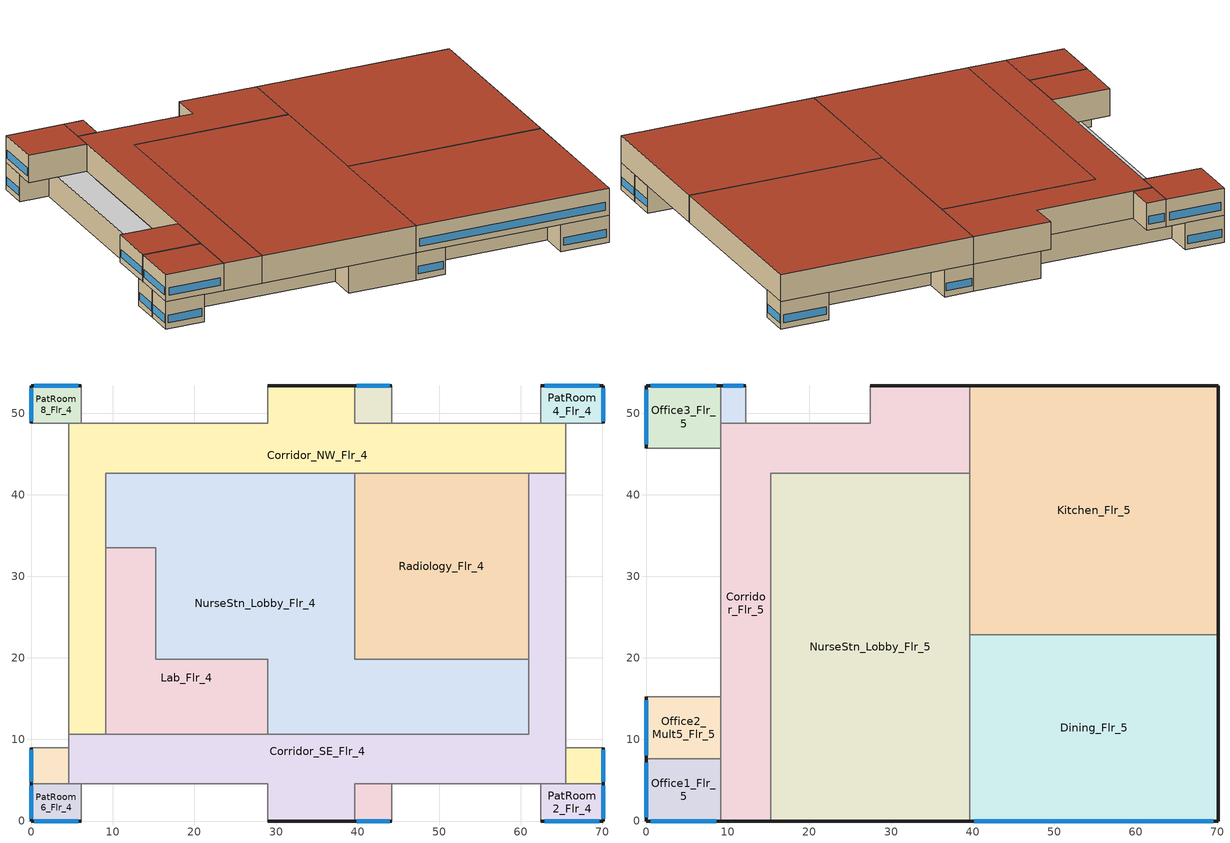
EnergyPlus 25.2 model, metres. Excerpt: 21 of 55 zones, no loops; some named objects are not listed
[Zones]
PatRoom1_Mult10_Flr_4
 floor adiabatic (int_slab_floor): 44.2,4.57 44.2,0 39.62,0 39.62,4.57 z12.8
 wall outside (res_ext_wall_mid): 39.62,0 44.2,0 z12.8:17.07
 wall adiabatic (int_wall): 44.2,0 44.2,4.57 39.62,4.57 39.62,0 z12.8:17.07
 window (ResWindow_U_0.364_SHGC_East_0.359): 39.9,0 43.92,0 z13.72:14.94
 ceiling adiabatic (int_slab_ceiling): 39.62,4.57 39.62,0 44.2,0 44.2,4.57 z17.07
PatRoom2_Flr_4
 floor adiabatic (int_slab_floor): 70.1,4.57 70.1,0 62.48,0 62.48,4.57 z12.8
 wall outside (res_ext_wall_mid): 62.48,0 70.1,0 70.1,4.57 z12.8:17.07
 wall adiabatic (int_wall): 70.1,4.57 62.48,4.57 62.48,0 z12.8:17.07
 window (ResWindow_U_0.248_SHGC_North_0.21): 70.1,0.27 70.1,4.3 z13.72:14.94
 window (ResWindow_U_0.364_SHGC_East_0.359): 62.94,0 69.65,0 z13.72:14.94
 ceiling adiabatic (int_slab_ceiling): 62.48,4.57 62.48,0 70.1,0 70.1,4.57 z17.07
PatRoom3_Mult10_Flr_4
 floor adiabatic (int_slab_floor): 70.1,8.99 70.1,4.57 65.53,4.57 65.53,8.99 z12.8
 wall outside (res_ext_wall_mid): 70.1,4.57 70.1,8.99 z12.8:17.07
 wall adiabatic (int_wall): 70.1,8.99 65.53,8.99 65.53,4.57 70.1,4.57 z12.8:17.07
 window (ResWindow_U_0.248_SHGC_North_0.21): 70.1,4.84 70.1,8.73 z13.72:14.94
 ceiling adiabatic (int_slab_ceiling): 65.53,8.99 65.53,4.57 70.1,4.57 70.1,8.99 z17.07
PatRoom4_Flr_4
 floor adiabatic (int_slab_floor): 70.1,53.34 70.1,48.77 62.48,48.77 62.48,53.34 z12.8
 wall outside (res_ext_wall_mid): 70.1,48.77 70.1,53.34 62.48,53.34 z12.8:17.07
 wall adiabatic (int_wall): 62.48,53.34 62.48,48.77 70.1,48.77 z12.8:17.07
 window (ResWindow_U_0.248_SHGC_West_0.21): 69.65,53.34 62.94,53.34 z13.72:14.94
 window (ResWindow_U_0.248_SHGC_North_0.21): 70.1,49.04 70.1,53.07 z13.72:14.94
 ceiling adiabatic (int_slab_ceiling): 62.48,53.34 62.48,48.77 70.1,48.77 70.1,53.34 z17.07
PatRoom5_Mult10_Flr_4
 floor adiabatic (int_slab_floor): 44.2,53.34 44.2,48.77 39.62,48.77 39.62,53.34 z12.8
 wall outside (res_ext_wall_mid): 44.2,53.34 39.62,53.34 z12.8:17.07
 wall adiabatic (int_wall): 39.62,53.34 39.62,48.77 44.2,48.77 44.2,53.34 z12.8:17.07
 window (ResWindow_U_0.248_SHGC_West_0.21): 43.92,53.34 39.9,53.34 z13.72:14.94
 ceiling adiabatic (int_slab_ceiling): 39.62,53.34 39.62,48.77 44.2,48.77 44.2,53.34 z17.07
Radiology_Flr_4
 floor adiabatic (int_slab_floor): 60.96,42.67 60.96,19.81 39.62,19.81 39.62,42.67 z12.8
 wall to Corridor_NW_Flr_4 (int_wall): 60.96,42.67 39.62,42.67 z12.8:17.07
 wall to Corridor_SE_Flr_4 (int_wall): 60.96,19.81 60.96,42.67 z12.8:17.07
 wall to NurseStn_Lobby_Flr_4 (int_wall): 39.62,42.67 39.62,19.81 60.96,19.81 z12.8:17.07
 ceiling adiabatic (int_slab_ceiling): 39.62,42.67 39.62,19.81 60.96,19.81 60.96,42.67 z17.07
PatRoom6_Flr_4
 floor adiabatic (int_slab_floor): 6.1,4.57 6.1,0 0,0 0,4.57 z12.8
 wall outside (res_ext_wall_mid): 0,4.57 0,0 6.1,0 z12.8:17.07
 wall adiabatic (int_wall): 6.1,0 6.1,4.57 0,4.57 z12.8:17.07
 window (ResWindow_U_0.364_SHGC_East_0.359): 0.37,0 5.73,0 z13.72:14.94
 window (ResWindow_U_0.248_SHGC_South_0.21): 0,4.3 0,0.27 z13.72:14.94
 ceiling adiabatic (int_slab_ceiling): 0,4.57 0,0 6.1,0 6.1,4.57 z17.07
PatRoom7_Mult10_Flr_4
 floor adiabatic (int_slab_floor): 4.57,8.99 4.57,4.57 0,4.57 0,8.99 z12.8
 wall outside (res_ext_wall_mid): 0,8.99 0,4.57 z12.8:17.07
 wall adiabatic (int_wall): 0,4.57 4.57,4.57 4.57,8.99 0,8.99 z12.8:17.07
 window (ResWindow_U_0.248_SHGC_South_0.21): 0,8.73 0,4.84 z13.72:14.94
 ceiling adiabatic (int_slab_ceiling): 0,8.99 0,4.57 4.57,4.57 4.57,8.99 z17.07
PatRoom8_Flr_4
 floor adiabatic (int_slab_floor): 6.1,53.34 6.1,48.77 0,48.77 0,53.34 z12.8
 wall outside (res_ext_wall_mid): 6.1,53.34 0,53.34 0,48.77 z12.8:17.07
 wall adiabatic (int_wall): 0,48.77 6.1,48.77 6.1,53.34 z12.8:17.07
 window (ResWindow_U_0.248_SHGC_West_0.21): 5.73,53.34 0.37,53.34 z13.72:14.94
 window (ResWindow_U_0.248_SHGC_South_0.21): 0,53.07 0,49.04 z13.72:14.94
 ceiling adiabatic (int_slab_ceiling): 0,53.34 0,48.77 6.1,48.77 6.1,53.34 z17.07
NurseStn_Lobby_Flr_4
 floor adiabatic (int_slab_floor): 9.14,42.67 39.62,42.67 39.62,19.81 60.96,19.81 60.96,10.67 28.96,10.67 28.96,19.81 15.24,19.81 15.24,33.53 9.14,33.53 z12.8
 wall to Corridor_NW_Flr_4 (Air_Wall): 39.62,42.67 9.14,42.67 9.14,33.53 z12.8:17.07
 wall to Corridor_SE_Flr_4 (Air_Wall): 28.96,10.67 60.96,10.67 60.96,19.81 z12.8:17.07
 wall to Lab_Flr_4 (int_wall): 9.14,33.53 15.24,33.53 15.24,19.81 28.96,19.81 28.96,10.67 z12.8:17.07
 ceiling adiabatic (int_slab_ceiling): 9.14,42.67 9.14,33.53 15.24,33.53 15.24,19.81 28.96,19.81 28.96,10.67 60.96,10.67 60.96,19.81 39.62,19.81 39.62,42.67 z17.07
Lab_Flr_4
 floor adiabatic (int_slab_floor): 9.14,33.53 15.24,33.53 15.24,19.81 28.96,19.81 28.96,10.67 9.14,10.67 z12.8
 wall to Corridor_SE_Flr_4 (int_wall): 9.14,10.67 28.96,10.67 z12.8:17.07
 wall to Corridor_NW_Flr_4 (int_wall): 9.14,33.58 9.14,10.67 z12.8:17.07
 ceiling adiabatic (int_slab_ceiling): 9.14,33.53 9.14,10.67 28.96,10.67 28.96,19.81 15.24,19.81 15.24,33.53 z17.07
Corridor_SE_Flr_4
 floor adiabatic (int_slab_floor): 4.57,4.57 4.57,10.67 60.96,10.67 60.96,42.67 65.53,42.67 65.53,4.57 39.62,4.57 39.62,0 28.96,0 28.96,4.57 z12.8
 wall outside (nonres_ext_wall_mid): 28.96,0 39.62,0 z12.8:17.07
 wall adiabatic (int_wall): 39.62,0 39.62,4.57 65.53,4.57 65.53,42.67 / 4.57,10.67 4.57,4.57 28.96,4.57 28.96,0 z12.8:17.07
 wall to Corridor_NW_Flr_4 (Air_Wall): 65.53,42.67 60.96,42.67 / 9.14,10.67 4.57,10.67 z12.8:17.07
 ceiling adiabatic (int_slab_ceiling): 4.57,4.57 28.96,4.57 28.96,0 39.62,0 39.62,4.57 65.53,4.57 65.53,42.67 60.96,42.67 60.96,10.67 4.57,10.67 z17.07
Corridor_NW_Flr_4
 floor adiabatic (int_slab_floor): 4.57,10.67 4.57,48.77 28.96,48.77 28.96,53.34 39.62,53.34 39.62,48.77 65.53,48.77 65.53,42.67 9.14,42.67 9.14,10.67 z12.8
 wall outside (nonres_ext_wall_mid): 39.62,53.34 28.96,53.34 z12.8:17.07
 wall adiabatic (int_wall): 65.53,42.67 65.53,48.77 39.62,48.77 39.62,53.34 / 28.96,53.34 28.96,48.77 4.57,48.77 4.57,10.67 z12.8:17.07
 ceiling adiabatic (int_slab_ceiling): 4.57,10.67 9.14,10.67 9.14,42.67 65.53,42.67 65.53,48.77 39.62,48.77 39.62,53.34 28.96,53.34 28.96,48.77 4.57,48.77 z17.07
Dining_Flr_5
 floor adiabatic (int_slab_floor): 39.62,0 39.62,22.86 70.1,22.86 70.1,0 z17.07
 wall outside (nonres_ext_wall_top): 39.62,0 70.1,0 70.1,22.86 z17.07:21.34
 wall to Kitchen_Flr_5 (int_wall): 70.1,22.86 39.62,22.86 z17.07:21.34
 wall to NurseStn_Lobby_Flr_5 (int_wall): 39.62,22.86 39.62,0 z17.07:21.34
 window (NonresWindow_U_0.364_SHGC_East_0.359): 40.2,0 69.53,0 z17.99:19.21
 roof outside (nonres_roof): 39.62,0 70.1,0 70.1,22.86 39.62,22.86 z21.34
NurseStn_Lobby_Flr_5
 floor adiabatic (int_slab_floor): 15.24,0 15.24,42.67 39.62,42.67 39.62,0 z17.07
 wall outside (nonres_ext_wall_top): 15.24,0 39.62,0 z17.07:21.34
 wall to Corridor_Flr_5 (Air_Wall): 39.62,42.67 15.24,42.67 z17.07:21.34
 wall to Kitchen_Flr_5 (int_wall): 39.62,22.86 39.62,42.67 z17.07:21.34
 wall to Corridor_Flr_5 (int_wall): 15.24,42.67 15.24,0 z17.07:21.34
 roof outside (nonres_roof): 15.24,0 39.62,0 39.62,42.67 15.24,42.67 z21.34
Kitchen_Flr_5
 floor adiabatic (int_slab_floor): 70.1,53.34 70.1,22.86 39.62,22.86 39.62,53.34 z17.07
 wall outside (nonres_ext_wall_top): 70.1,22.86 70.1,53.34 39.62,53.34 z17.07:21.34
 wall to Corridor_Flr_5 (int_wall): 39.62,53.34 39.62,42.67 z17.07:21.34
 roof outside (nonres_roof): 39.62,53.34 39.62,22.86 70.1,22.86 70.1,53.34 z21.34
Office1_Flr_5
 floor adiabatic (int_slab_floor): 9.14,7.62 9.14,0 0,0 0,7.62 z17.07
 wall outside (nonres_ext_wall_top): 0,7.62 0,0 9.14,0 z17.07:21.34
 wall adiabatic (int_wall): 9.14,0 9.14,7.62 0,7.62 z17.07:21.34
 window (NonresWindow_U_0.364_SHGC_East_0.359): 0.55,0 8.6,0 z17.99:19.21
 window (NonresWindow_U_0.248_SHGC_South_0.21): 0,7.16 0,0.46 z17.99:19.21
 roof outside (nonres_roof): 0,7.62 0,0 9.14,0 9.14,7.62 z21.34
Office2_Mult5_Flr_5
 floor adiabatic (int_slab_floor): 9.14,15.24 9.14,7.62 0,7.62 0,15.24 z17.07
 wall outside (nonres_ext_wall_top): 0,15.24 0,7.62 z17.07:21.34
 wall adiabatic (int_wall): 0,7.62 9.14,7.62 9.14,15.24 0,15.24 z17.07:21.34
 window (NonresWindow_U_0.248_SHGC_South_0.21): 0,14.78 0,8.08 z17.99:19.21
 roof outside (nonres_roof): 0,15.24 0,7.62 9.14,7.62 9.14,15.24 z21.34
Office3_Flr_5
 floor adiabatic (int_slab_floor): 9.14,53.34 9.14,45.72 0,45.72 0,53.34 z17.07
 wall outside (nonres_ext_wall_top): 9.14,53.34 0,53.34 0,45.72 z17.07:21.34
 wall adiabatic (int_wall): 0,45.72 9.14,45.72 9.14,53.34 z17.07:21.34
 window (NonresWindow_U_0.248_SHGC_West_0.21): 8.6,53.34 0.55,53.34 z17.99:19.21
 window (NonresWindow_U_0.248_SHGC_South_0.21): 0,52.88 0,46.18 z17.99:19.21
 roof outside (nonres_roof): 0,53.34 0,45.72 9.14,45.72 9.14,53.34 z21.34
Office4_Mult6_Flr_5
 floor adiabatic (int_slab_floor): 12.19,53.34 12.19,48.77 9.14,48.77 9.14,53.34 z17.07
 wall outside (nonres_ext_wall_top): 12.19,53.34 9.14,53.34 z17.07:21.34
 wall adiabatic (int_wall): 9.14,53.34 9.14,48.77 12.19,48.77 12.19,53.34 z17.07:21.34
 window (NonresWindow_U_0.248_SHGC_West_0.21): 11.88,53.34 9.45,53.34 z17.99:19.21
 roof outside (nonres_roof): 9.14,53.34 9.14,48.77 12.19,48.77 12.19,53.34 z21.34
Corridor_Flr_5
 floor adiabatic (int_slab_floor): 9.14,0 9.14,48.77 27.43,48.77 27.43,53.34 39.62,53.34 39.62,42.67 15.24,42.67 15.24,0 z17.07
 wall outside (nonres_ext_wall_top): 39.62,53.34 27.43,53.34 / 9.14,0 15.24,0 z17.07:21.34
 wall adiabatic (int_wall): 27.43,53.34 27.43,48.77 9.14,48.77 9.14,0 z17.07:21.34
 roof outside (nonres_roof): 9.14,0 15.24,0 15.24,42.67 39.62,42.67 39.62,53.34 27.43,53.34 27.43,48.77 9.14,48.77 z21.34
[Building]
Hospital: North Axis {deg}=-90; Terrain=City; Loads Convergence Tolerance Value {W}=0.04; Temperature Convergence Tolerance Value {deltaC}=0.2; Solar Distribution=FullInteriorAndExterior; Maximum Number of Warmup Days=50; Minimum Number of Warmup Days=6
[Site:Location]
Site:Location=Albuquerque.Intl.Sunport_NM_USA WMO=723650; Latitude {N+ S-}=35.04; Longitude {W- E+}=-106.62; Time Zone Relative to GMT {GMT+/-}=-7; Elevation {m}=1620
[SizingPeriod:DesignDay] Day of Month=21; Dry-Bulb Temperature Range Modifier Type=DefaultMultipliers; Humidity Condition Type=Wetbulb; Barometric Pressure {Pa}=83318; Rain {Yes/No}=No; Snow on ground {Yes/No}=No; Daylight Savings Time Indicator=No
Name | Month | Day Type | Maximum Dry-Bulb Temperature {C} | Daily Dry-Bulb Temperature Range {C} | Wetbulb at Maximum Dry-Bulb {C} | Wind Speed {m/s} design conditions vs. traditional 6.71 m/s (15 mph) | Wind Direction {Degrees; N=0, S=180} | Solar Model Indicator | Clearness {0.0 to 1.1} | Wind Speed {m/s} design conditions vs. traditional 3.35 m/s (7mph) | ASHRAE Clear Sky Optical Depth for Beam Irradiance (taub) | ASHRAE Clear Sky Optical Depth for Diffuse Irradiance (taud)
Albuquerque.Intl.Sunport_NM_USA Ann Htg 99.6% Condns DB | 12 | WinterDesignDay | -7.9 | 0 | -7.9 | 3.2 | 0 | ASHRAEClearSky | 0
Albuquerque.Intl.Sunport_NM_USA Ann Clg .4% Condns DB=>MWB | 7 | SummerDesignDay | 35.1 | 13.5 | 15.7 |  | 220 | ASHRAETau |  | 4.4 | 0.463 | 1.887
[Site:WaterMainsTemperature]
Calculation Method=Correlation; Annual average outdoor air temperature {C}=13.6333; Maximum difference in monthly average outdoor air temperatures {C}=23.5
[Site:GroundTemperature:FCfactorMethod]
January Ground Temperature {C}=13.7; February Ground Temperature {C}=7; March Ground Temperature {C}=2.1; April Ground Temperature {C}=2.6; May Ground Temperature {C}=4.3; June Ground Temperature {C}=8.8; July Ground Temperature {C}=13.9; August Ground Temperature {C}=17.8; September Ground Temperature {C}=23.2; October Ground Temperature {C}=25.6; November Ground Temperature {C}=24.1; December Ground Temperature {C}=20.5
[Material:NoMass]
CP02 CARPET PAD: VeryRough, 0.21648, 0.9, 0.7, 0.8
Air_Wall_Material: Rough, 0.207949, 0.9, 0.7
Nonres_Roof_Insulation: MediumSmooth, 5.30668, 0.9, 0.7, 0.7
Nonres_Exterior_Wall_Insulation_mid: MediumSmooth, 1.04708, 0.9, 0.7, 0.7
Nonres_Exterior_Wall_Insulation_top: MediumSmooth, 1.05108, 0.9, 0.7, 0.7
Res_Exterior_Wall_Insulation_mid: MediumSmooth, 1.213, 0.9, 0.7, 0.7
[Construction]
InteriorFurnishings: Std Wood 6inch
Air_Wall: Air_Wall_Material
int_wall: G01 13mm gypsum board, G01 13mm gypsum board
int_slab_floor: 100mm Normalweight concrete floor, CP02 CARPET PAD
int_slab_ceiling: CP02 CARPET PAD, 100mm Normalweight concrete floor
nonres_roof: F13 Built-up roofing, Nonres_Roof_Insulation, F08 Metal surface
nonres_ext_wall_mid: 200mm Normalweight concrete wall, Nonres_Exterior_Wall_Insulation_mid, G01 13mm gypsum board
nonres_ext_wall_top: 200mm Normalweight concrete wall, Nonres_Exterior_Wall_Insulation_top, G01 13mm gypsum board
res_ext_wall_mid: 200mm Normalweight concrete wall, Res_Exterior_Wall_Insulation_mid, G01 13mm gypsum board
NonresWindow_U_0.248_SHGC_South_0.21: Nonres Window Glazing Layer South
NonresWindow_U_0.364_SHGC_East_0.359: Nonres Window Glazing Layer East
NonresWindow_U_0.248_SHGC_West_0.21: Nonres Window Glazing Layer West
ResWindow_U_0.248_SHGC_South_0.21: Res Window Glazing Layer South
ResWindow_U_0.248_SHGC_North_0.21: Res Window Glazing Layer North
ResWindow_U_0.364_SHGC_East_0.359: Res Window Glazing Layer East
ResWindow_U_0.248_SHGC_West_0.21: Res Window Glazing Layer West
[Material]
Name | Roughness | Thickness {m} | Conductivity {W/m-K} | Density {kg/m3} | Specific Heat {J/kg-K} | Thermal Absorptance | Solar Absorptance | Visible Absorptance | Absorptance:Thermal | Absorptance:Solar | Absorptance:Visible
Std Wood 6inch | MediumSmooth | 0.15 | 0.12 | 540 | 1210 | 0.9 | 0.7 | 0.7
F08 Metal surface | Smooth | 0.0008 | 45.28 | 7824 | 500
F13 Built-up roofing | Rough | 0.0095 | 0.16 | 1120 | 1460 |  |  |  | 0.9 | 0.7
G01 13mm gypsum board | Smooth | 0.0127 | 0.16 | 800 | 1090 |  |  |  | 0.9 | 0.7 | 0.5
200mm Normalweight concrete wall | MediumRough | 0.2032 | 2.31 | 2322 | 832
100mm Normalweight concrete floor | MediumRough | 0.1016 | 2.31 | 2322 | 832
[WindowMaterial:SimpleGlazingSystem]
Name | U-Factor {W/m2-K} | Solar Heat Gain Coefficient | Visible Transmittance
Nonres Window Glazing Layer South; Nonres Window Glazing Layer West; Res Window Glazing Layer South; Res Window Glazing Layer North; Res Window Glazing Layer West | 1.40821 | 0.21 | 0.29
Nonres Window Glazing Layer East; Res Window Glazing Layer East | 2.06689 | 0.359 | 0.3949
[Generator:PVWatts]
PV_module: PVWatts Version=5; DC System Capacity {W}=84493.5; Module Type=Premium; Array Type=FixedOpenRack; System Losses=0.113; Array Geometry Type=TiltAzimuth; Tilt Angle {deg}=0; Azimuth Angle {deg}=180
[ElectricLoadCenter:Generators]
PV_Generator: Generator 1=PV_module; Generator 1 Rated Electric Power Output {W}=84493.5; Generator 1 Availability Schedule=PV_SCH
[ElectricLoadCenter:Inverter:PVWatts]
PV_Inverter: DC to AC Size Ratio=1.2; Inverter Efficiency=0.96
[ElectricLoadCenter:Distribution]
Generator: Generator List=PV_Generator; Generator Operation Scheme Type=Baseload; Electrical Buss Type=DirectCurrentWithInverter; Inverter=PV_Inverter
[Zone] Type=1; Ceiling Height {m}=4.2683; Floor Area {m2}=autocalculate; Part of Total Floor Area=YES
Name | Multiplier | Volume {m3}
PatRoom1_Mult10_Flr_4; PatRoom5_Mult10_Flr_4 | 10 | 89.21
PatRoom2_Flr_4; PatRoom4_Flr_4 | 1 | 148.71
PatRoom3_Mult10_Flr_4; PatRoom7_Mult10_Flr_4 | 10 | 86.26
Radiology_Flr_4 | 1 | 2081.82
PatRoom6_Flr_4; PatRoom8_Flr_4 | 1 | 118.96
NurseStn_Lobby_Flr_4 | 1 | 3866.22
Lab_Flr_4 | 1 | 1129.43
Corridor_SE_Flr_4; Corridor_NW_Flr_4 | 1 | 2418.88
Dining_Flr_5 | 1 | 2974.04
NurseStn_Lobby_Flr_5 | 1 | 4441.23
Kitchen_Flr_5 | 1 | 3965.37
Office1_Flr_5 | 1 | 297.5
Office2_Mult5_Flr_5 | 5 | 297.41
Office3_Flr_5 | 1 | 297.41
Office4_Mult6_Flr_5 | 6 | 59.5
Corridor_Flr_5 | 1 | 2141.32
[InternalMass] Construction=InteriorFurnishings
Name | Zone or ZoneList | Surface Area {m2}
PatRoom1_Mult10_Flr_4_InternalMass_1 | PatRoom1_Mult10_Flr_4 | 41.8064
PatRoom2_Flr_4_InternalMass_1 | PatRoom2_Flr_4 | 69.6773
PatRoom3_Mult10_Flr_4_InternalMass_1 | PatRoom3_Mult10_Flr_4 | 40.4165
PatRoom4_Flr_4_InternalMass_1 | PatRoom4_Flr_4 | 69.6773
PatRoom5_Mult10_Flr_4_InternalMass_1 | PatRoom5_Mult10_Flr_4 | 41.8064
Radiology_Flr_4_InternalMass_1 | Radiology_Flr_4 | 975.4819
PatRoom6_Flr_4_InternalMass_1 | PatRoom6_Flr_4 | 55.7418
PatRoom7_Mult10_Flr_4_InternalMass_1 | PatRoom7_Mult10_Flr_4 | 40.4165
PatRoom8_Flr_4_InternalMass_1 | PatRoom8_Flr_4 | 55.7418
NurseStn_Lobby_Flr_4_InternalMass_1 | NurseStn_Lobby_Flr_4 | 1811.61
Lab_Flr_4_InternalMass_1 | Lab_Flr_4 | 529.5473
Corridor_SE_Flr_4_InternalMass_1 | Corridor_SE_Flr_4 | 1133.42
Corridor_NW_Flr_4_InternalMass_1 | Corridor_NW_Flr_4 | 1133.42
Dining_Flr_5_InternalMass_1 | Dining_Flr_5 | 1393.55
NurseStn_Lobby_Flr_5_InternalMass_1 | NurseStn_Lobby_Flr_5 | 2081.03
Kitchen_Flr_5_InternalMass_1 | Kitchen_Flr_5 | 1858.06
Office1_Flr_5_InternalMass_1 | Office1_Flr_5 | 139.3911
Office2_Mult5_Flr_5_InternalMass_1 | Office2_Mult5_Flr_5 | 139.3546
Office3_Flr_5_InternalMass_1 | Office3_Flr_5 | 139.3546
Office4_Mult6_Flr_5_InternalMass_1 | Office4_Mult6_Flr_5 | 27.8709
Corridor_Flr_5_InternalMass_1 | Corridor_Flr_5 | 1003.35
[People] Number of People Calculation Method=People; Fraction Radiant=0.3; Sensible Heat Fraction=AUTOCALCULATE; Activity Level Schedule=ACTIVITY_SCH; Enable ASHRAE 55 Comfort Warnings=No; Mean Radiant Temperature Calculation Type=EnclosureAveraged; Work Efficiency Schedule=WORK_EFF_SCH; Clothing Insulation Calculation Method=ClothingInsulationSchedule; Clothing Insulation Schedule=CLOTHING_SCH; Air Velocity Schedule=AIR_VELO_SCH; Thermal Comfort Model 1 Type=FANGER
Name | Zone or ZoneList or Space or SpaceList | Number of People Schedule | Number of People
PatRoom1_Mult10_Flr_4 | PatRoom1_Mult10_Flr_4 | BLDG_OCC_EXTD_SCH | 1.1244
PatRoom2_Flr_4 | PatRoom2_Flr_4 | BLDG_OCC_EXTD_SCH | 1.8744
PatRoom3_Mult10_Flr_4 | PatRoom3_Mult10_Flr_4 | BLDG_OCC_EXTD_SCH | 1.0873
PatRoom4_Flr_4 | PatRoom4_Flr_4 | BLDG_OCC_EXTD_SCH | 1.8744
PatRoom5_Mult10_Flr_4 | PatRoom5_Mult10_Flr_4 | BLDG_OCC_EXTD_SCH | 1.1244
Radiology_Flr_4 | Radiology_Flr_4 | BLDG_OCC_SCH | 26.2404
PatRoom6_Flr_4 | PatRoom6_Flr_4 | BLDG_OCC_EXTD_SCH | 1.4994
PatRoom7_Mult10_Flr_4 | PatRoom7_Mult10_Flr_4 | BLDG_OCC_EXTD_SCH | 1.0873
PatRoom8_Flr_4 | PatRoom8_Flr_4 | BLDG_OCC_EXTD_SCH | 1.4994
NurseStn_Lobby_Flr_4 | NurseStn_Lobby_Flr_4 | BLDG_OCC_EXTD_SCH | 12.9952
Lab_Flr_4 | Lab_Flr_4 | BLDG_OCC_SCH | 14.2446
Corridor_SE_Flr_4 | Corridor_SE_Flr_4 | BLDG_OCC_EXTD_SCH | 6.0978
Corridor_NW_Flr_4 | Corridor_NW_Flr_4 | BLDG_OCC_EXTD_SCH | 6.0978
Dining_Flr_5 | Dining_Flr_5 | BLDG_OCC_EXTD_SCH | 74.9725
NurseStn_Lobby_Flr_5 | NurseStn_Lobby_Flr_5 | BLDG_OCC_SCH | 14.9279
Kitchen_Flr_5 | Kitchen_Flr_5 | BLDG_OCC_EXTD_SCH | 49.9818
Office1_Flr_5 | Office1_Flr_5 | BLDG_OCC_SCH | 5.2498
Office2_Mult5_Flr_5 | Office2_Mult5_Flr_5 | BLDG_OCC_SCH | 5.2483
Office3_Flr_5 | Office3_Flr_5 | BLDG_OCC_SCH | 5.2483
Office4_Mult6_Flr_5 | Office4_Mult6_Flr_5 | BLDG_OCC_SCH | 1.05
Corridor_Flr_5 | Corridor_Flr_5 | BLDG_OCC_EXTD_SCH | 5.3981
[Lights] Design Level Calculation Method=Watts/Area; Return Air Fraction=0; Fraction Radiant=0.7; Fraction Visible=0.2; Fraction Replaceable=1; Return Air Fraction Calculated from Plenum Temperature=No
Name | Zone or ZoneList or Space or SpaceList | Schedule | Watts per Zone Floor Area {W/m2}
PatRoom1_Mult10_Flr_4_Lights | PatRoom1_Mult10_Flr_4 | ltg_sch10_patient_room | 7.976048
PatRoom2_Flr_4_Lights | PatRoom2_Flr_4 | ltg_sch10_patient_room | 7.976048
PatRoom3_Mult10_Flr_4_Lights | PatRoom3_Mult10_Flr_4 | ltg_sch10_patient_room | 7.976048
PatRoom4_Flr_4_Lights | PatRoom4_Flr_4 | ltg_sch10_patient_room | 7.976048
PatRoom5_Mult10_Flr_4_Lights | PatRoom5_Mult10_Flr_4 | ltg_sch10_patient_room | 7.976048
Radiology_Flr_4_Lights | Radiology_Flr_4 | ltg_sch13_radiology | 9.61217
PatRoom6_Flr_4_Lights | PatRoom6_Flr_4 | ltg_sch10_patient_room | 7.976048
PatRoom7_Mult10_Flr_4_Lights | PatRoom7_Mult10_Flr_4 | ltg_sch10_patient_room | 7.976048
PatRoom8_Flr_4_Lights | PatRoom8_Flr_4 | ltg_sch10_patient_room | 7.976048
NurseStn_Lobby_Flr_4_Lights | NurseStn_Lobby_Flr_4 | ltg_sch9_nursestn_lobby2 | 9.284939
Lab_Flr_4_Lights | Lab_Flr_4 | ltg_sch12_lab | 12.3731
Corridor_SE_Flr_4_Lights | Corridor_SE_Flr_4 | ltg_sch4_corridor | 6.11427
Corridor_NW_Flr_4_Lights | Corridor_NW_Flr_4 | ltg_sch4_corridor | 6.11427
Dining_Flr_5_Lights | Dining_Flr_5 | ltg_sch14_dining | 3.68125
NurseStn_Lobby_Flr_5_Lights | NurseStn_Lobby_Flr_5 | ltg_sch9_nursestn_lobby2 | 9.284939
Kitchen_Flr_5_Lights | Kitchen_Flr_5 | ltg_sch15_kitchen | 12.1686
Office1_Flr_5_Lights | Office1_Flr_5 | ltg_sch_office1_flr_5 | 7.20401
Office2_Mult5_Flr_5_Lights | Office2_Mult5_Flr_5 | ltg_sch1_office | 7.46477
Office3_Flr_5_Lights | Office3_Flr_5 | ltg_sch1_office | 7.46477
Office4_Mult6_Flr_5_Lights | Office4_Mult6_Flr_5 | ltg_sch1_office | 7.46477
Corridor_Flr_5_Lights | Corridor_Flr_5 | ltg_sch4_corridor | 6.11427
[ElectricEquipment] Design Level Calculation Method=EquipmentLevel; Fraction Latent=0; Fraction Lost=0
Name | Zone or ZoneList or Space or SpaceList | Schedule | Design Level {W} | Fraction Radiant
PatRoom1_Mult10_Flr_4_MiscPlug_Equip | PatRoom1_Mult10_Flr_4 | BLDG_EQUIP_EXTD_SCH | 449.8365 | 0.5
PatRoom2_Flr_4_MiscPlug_Equip | PatRoom2_Flr_4 | BLDG_EQUIP_EXTD_SCH | 749.7275 | 0.5
PatRoom3_Mult10_Flr_4_MiscPlug_Equip | PatRoom3_Mult10_Flr_4 | BLDG_EQUIP_EXTD_SCH | 434.8813 | 0.5
PatRoom4_Flr_4_MiscPlug_Equip | PatRoom4_Flr_4 | BLDG_EQUIP_EXTD_SCH | 749.7275 | 0.5
PatRoom5_Mult10_Flr_4_MiscPlug_Equip | PatRoom5_Mult10_Flr_4 | BLDG_EQUIP_EXTD_SCH | 449.8365 | 0.5
Radiology_Flr_4_MiscPlug_Equip | Radiology_Flr_4 | BLDG_EQUIP_SCH | 52499.9 | 0.5
PatRoom6_Flr_4_MiscPlug_Equip | PatRoom6_Flr_4 | BLDG_EQUIP_EXTD_SCH | 599.782 | 0.5
PatRoom7_Mult10_Flr_4_MiscPlug_Equip | PatRoom7_Mult10_Flr_4 | BLDG_EQUIP_EXTD_SCH | 434.8813 | 0.5
PatRoom8_Flr_4_MiscPlug_Equip | PatRoom8_Flr_4 | BLDG_EQUIP_EXTD_SCH | 599.782 | 0.5
NurseStn_Lobby_Flr_4_MiscPlug_Equip | NurseStn_Lobby_Flr_4 | BLDG_EQUIP_EXTD_SCH | 10136 | 0.5
Lab_Flr_4_MiscPlug_Equip | Lab_Flr_4 | BLDG_EQUIP_SCH | 11395.9 | 0.5
Dining_Flr_5_MiscPlug_Equip | Dining_Flr_5 | BLDG_EQUIP_EXTD_SCH | 7497.28 | 0.5
NurseStn_Lobby_Flr_5_MiscPlug_Equip | NurseStn_Lobby_Flr_5 | BLDG_EQUIP_SCH | 11643.4 | 0.5
Kitchen_Flr_5_MiscPlug_Equip | Kitchen_Flr_5 | BLDG_EQUIP_EXTD_SCH | 74972.8 | 0.5
Office1_Flr_5_MiscPlug_Equip | Office1_Flr_5 | BLDG_EQUIP_SCH | 749.9243 | 0.5
Office2_Mult5_Flr_5_MiscPlug_Equip | Office2_Mult5_Flr_5 | BLDG_EQUIP_SCH | 749.7275 | 0.5
Office3_Flr_5_MiscPlug_Equip | Office3_Flr_5 | BLDG_EQUIP_SCH | 749.7275 | 0.5
Office4_Mult6_Flr_5_MiscPlug_Equip | Office4_Mult6_Flr_5 | BLDG_EQUIP_SCH | 149.9455 | 0.5
Kitchen_Flr_5_Reach-in-Freezer | Kitchen_Flr_5 | Always_on | 555 | 0.25
Kitchen_Flr_5_Reach-in-Refrigerator | Kitchen_Flr_5 | Always_on | 470 | 0.25
[Exterior:FuelEquipment] Fuel Use Type=Electricity
Name | Schedule | Design Level {W}
Elevators | BLDG_ELEVATORS | 34667.95
Elevators_Lights_Fan | ELEV_LIGHT_FAN_SCH_ADD_DF | 421.26
[GasEquipment]
Kitchen_Flr_5_MiscPlugGas_Equip: Zone or ZoneList or Space or SpaceList=Kitchen_Flr_5; Schedule=BLDG_EQUIP_EXTD_SCH; Design Level Calculation Method=EquipmentLevel; Design Level {W}=149946; Fraction Latent=0; Fraction Radiant=0.5; Fraction Lost=0
[Exterior:Lights]
Exterior_Lights: Schedule=Exterior_Lgt_ALWAYS_ON; Design Level {W}=7940.01; Control Option=AstronomicalClock
[ZoneInfiltration:DesignFlowRate] Schedule=INFIL_SCH_PNNL; Design Flow Rate Calculation Method=Flow/ExteriorWallArea; Flow per Exterior Surface Area {m3/s-m2}=0.000569572; Constant Term Coefficient=0; Temperature Term Coefficient=0; Velocity Term Coefficient=0.224; Velocity Squared Term Coefficient=0
Name | Zone or ZoneList
PatRoom1_Mult10_Flr_4_Infiltration | PatRoom1_Mult10_Flr_4
PatRoom2_Flr_4_Infiltration | PatRoom2_Flr_4
PatRoom3_Mult10_Flr_4_Infiltration | PatRoom3_Mult10_Flr_4
PatRoom4_Flr_4_Infiltration | PatRoom4_Flr_4
PatRoom5_Mult10_Flr_4_Infiltration | PatRoom5_Mult10_Flr_4
Radiology_Flr_4_Infiltration | Radiology_Flr_4
PatRoom6_Flr_4_Infiltration | PatRoom6_Flr_4
PatRoom7_Mult10_Flr_4_Infiltration | PatRoom7_Mult10_Flr_4
PatRoom8_Flr_4_Infiltration | PatRoom8_Flr_4
NurseStn_Lobby_Flr_4_Infiltration | NurseStn_Lobby_Flr_4
Lab_Flr_4_Infiltration | Lab_Flr_4
Corridor_SE_Flr_4_Infiltration | Corridor_SE_Flr_4
Corridor_NW_Flr_4_Infiltration | Corridor_NW_Flr_4
Dining_Flr_5_Infiltration | Dining_Flr_5
NurseStn_Lobby_Flr_5_Infiltration | NurseStn_Lobby_Flr_5
Kitchen_Flr_5_Infiltration | Kitchen_Flr_5
Office1_Flr_5_Infiltration | Office1_Flr_5
Office2_Mult5_Flr_5_Infiltration | Office2_Mult5_Flr_5
Office3_Flr_5_Infiltration | Office3_Flr_5
Office4_Mult6_Flr_5_Infiltration | Office4_Mult6_Flr_5
Corridor_Flr_5_Infiltration | Corridor_Flr_5
[WaterHeater:Mixed]
SWH Booster E Water Heater: Tank Volume {m3}=0.0227125; Setpoint Temperature Schedule=Dishwashing Booster Setpoint Temp Schedule; Deadband Temperature Difference {deltaC}=2; Maximum Temperature Limit {C}=82.2222; Heater Control Type=Cycle; Heater Maximum Capacity {W}=3000; Heater Minimum Capacity {W}=0; Heater Fuel Type=Electricity; Heater Thermal Efficiency=1; Off Cycle Parasitic Fuel Type=Electricity; Off Cycle Parasitic Heat Fraction to Tank=0; Ambient Temperature Indicator=Zone; Ambient Temperature Zone=KITCHEN_FLR_5; Off Cycle Loss Coefficient to Ambient Temperature {W/K}=1.05316; On Cycle Loss Coefficient to Ambient Temperature {W/K}=1.05316; Peak Use Flow Rate {m3/s}=3.65923e-05; Use Flow Rate Fraction Schedule=BLDG_SWH_SCH; Cold Water Supply Temperature Schedule=Dishwashing Booster Water Inlet Temp Schedule
[HVACTemplate:Zone:VRF] Template VRF System Name (A2)=VRF_System_1; Rated Total Heating Capacity Sizing Ratio (N3)=1; Cooling Supply Air Flow Rate (N4)=Autosize; No Cooling Supply Air Flow Rate (N5)=Autosize; Heating Supply Air Flow Rate (N6)=Autosize; No Heating Supply Air Flow Rate (N7)=Autosize; Cooling Outdoor Air Flow Rate (N8)=Autosize; Heating Outdoor Air Flow Rate (N9)=Autosize; No Load Outdoor Air Flow Rate (N10)=Autosize; Supply Air Fan Placement (A9)=DrawThrough; Supply Fan Total Efficiency (N14)=0.7; Supply Fan Delta Pressure (N15)=300; Supply Fan Motor Efficiency (N16)=0.9; Cooling Coil Type (A10)=VariableRefrigerantFlowDX; Cooling Coil Gross Rated Total Capacity (N17)=Autosize; Cooling Coil Gross Rated Sensible Heat Ratio (N18)=Autosize; Heat Pump Heating Coil Type (A12)=VariableRefrigerantFlowDX; Heat Pump Heating Coil Gross Rated Capacity (N19)=Autosize; Zone Terminal Unit On Parasitic Electric Energy Use (N20)=30; Zone Terminal Unit Off Parasitic Electric Energy Use (N21)=20; Zone Cooling Design Supply Air Temperature Input Method (A15)=SupplyAirTemperature; Zone Cooling Design Supply Air Temperature (N22)=12.8; Zone Heating Design Supply Air Temperature Input Method (A16)=SupplyAirTemperature; Zone Heating Design Supply Air Temperature (N24)=50
Name | Template Thermostat Name (A3)
PatRoom1_Mult10_Flr_4 | Thermostat_PatRoom1_Mult10_Flr_4
PatRoom2_Flr_4 | Thermostat_PatRoom2_Flr_4
PatRoom3_Mult10_Flr_4 | Thermostat_PatRoom3_Mult10_Flr_4
PatRoom4_Flr_4 | Thermostat_PatRoom4_Flr_4
PatRoom5_Mult10_Flr_4 | Thermostat_PatRoom5_Mult10_Flr_4
Radiology_Flr_4 | Thermostat_Radiology_Flr_4
PatRoom6_Flr_4 | Thermostat_PatRoom6_Flr_4
PatRoom7_Mult10_Flr_4 | Thermostat_PatRoom7_Mult10_Flr_4
PatRoom8_Flr_4 | Thermostat_PatRoom8_Flr_4
NurseStn_Lobby_Flr_4 | Thermostat_NurseStn_Lobby_Flr_4
Lab_Flr_4 | Thermostat_Lab_Flr_4
Corridor_SE_Flr_4 | Thermostat_Corridor_SE_Flr_4
Corridor_NW_Flr_4 | Thermostat_Corridor_NW_Flr_4
Dining_Flr_5 | Thermostat_Dining_Flr_5
NurseStn_Lobby_Flr_5 | Thermostat_NurseStn_Lobby_Flr_5
Kitchen_Flr_5 | Thermostat_Kitchen_Flr_5
Office1_Flr_5 | Thermostat_Office1_Flr_5
Office2_Mult5_Flr_5 | Thermostat_Office2_Mult5_Flr_5
Office3_Flr_5 | Thermostat_Office3_Flr_5
Office4_Mult6_Flr_5 | Thermostat_Office4_Mult6_Flr_5
Corridor_Flr_5 | Thermostat_Corridor_Flr_5
[HVACTemplate:Thermostat] Constant Heating Setpoint {C}=20
Name | Constant Cooling Setpoint {C}
Thermostat_Basement; Thermostat_Corridor_Flr_1; Thermostat_ICU_NurseStn_Lobby_Flr_2; Thermostat_OR_NurseStn_Lobby_Flr_2; Thermostat_Lab_Flr_3; Thermostat_Corridor_NW_Flr_4 | 24
Thermostat_ER_Exam1_Mult4_Flr_1; Thermostat_ER_Trauma1_Flr_1; Thermostat_ER_Exam3_Mult4_Flr_1; Thermostat_ER_Trauma2_Flr_1; Thermostat_ER_Triage_Mult4_Flr_1; Thermostat_Office1_Mult4_Flr_1; Thermostat_Lobby_Records_Flr_1; Thermostat_ER_NurseStn_Lobby_Flr_1; Thermostat_OR1_Flr_2; Thermostat_OR2_Mult5_Flr_2; Thermostat_OR3_Flr_2; Thermostat_OR4_Flr_2; Thermostat_IC_PatRoom1_Mult5_Flr_2; Thermostat_IC_PatRoom2_Flr_2; Thermostat_IC_PatRoom3_Mult6_Flr_2; Thermostat_ICU_Flr_2; Thermostat_Corridor_Flr_2; Thermostat_PatRoom1_Mult10_Flr_3; Thermostat_PatRoom2_Flr_3; Thermostat_PatRoom3_Mult10_Flr_3; Thermostat_PatRoom4_Flr_3; Thermostat_PatRoom5_Mult10_Flr_3; Thermostat_PhysTherapy_Flr_3; Thermostat_PatRoom6_Flr_3; Thermostat_PatRoom7_Mult10_Flr_3; Thermostat_PatRoom8_Flr_3; Thermostat_NurseStn_Lobby_Flr_3; Thermostat_Corridor_SE_Flr_3; Thermostat_Corridor_NW_Flr_3; Thermostat_PatRoom1_Mult10_Flr_4; Thermostat_PatRoom2_Flr_4; Thermostat_PatRoom3_Mult10_Flr_4; Thermostat_PatRoom4_Flr_4; Thermostat_PatRoom5_Mult10_Flr_4; Thermostat_Radiology_Flr_4; Thermostat_PatRoom6_Flr_4; Thermostat_PatRoom7_Mult10_Flr_4; Thermostat_PatRoom8_Flr_4; Thermostat_NurseStn_Lobby_Flr_4; Thermostat_Lab_Flr_4; Thermostat_Corridor_SE_Flr_4; Thermostat_Dining_Flr_5; Thermostat_NurseStn_Lobby_Flr_5; Thermostat_Kitchen_Flr_5; Thermostat_Office1_Flr_5; Thermostat_Office2_Mult5_Flr_5; Thermostat_Office3_Flr_5; Thermostat_Office4_Mult6_Flr_5; Thermostat_Corridor_Flr_5 | 23.8
[Schedule:Compact]
PV_SCH; Exterior_Lgt_ALWAYS_ON; ALWAYS_ON: Through: 12/31, For: AllDays, Until: 24:00, 1
BLDG_OCC_SCH: Through: 12/31, For: Weekdays, Until: 07:00, 0, Until: 08:00, 0.1, Until: 09:00, 0.5, Until: 17:00, 0.8, Until: 18:00, 0.5, Until: 20:00, 0.3, Until: 22:00, 0.2, Until: 24:00, 0, For: SummerDesignDay, Until: 24:00, 1, For: WinterDesignDay, Until: 24:00, 0, For: Saturday, Until: 07:00, 0, Until: 08:00, 0.1, Until: 09:00, 0.3, Until: 17:00, 0.4, Until: 19:00, 0.1, Until: 24:00, 0, For: Sunday Holidays AllOtherDays, Until: 08:00, 0, Until: 16:00, 0.05, Until: 24:00, 0
BLDG_OCC_EXTD_SCH: Through: 12/31, For: Weekdays, Until: 07:00, 0.4, Until: 08:00, 0.5, Until: 09:00, 0.6, Until: 17:00, 0.8, Until: 18:00, 0.6, Until: 20:00, 0.5, Until: 24:00, 0.4, For: SummerDesignDay, Until: 24:00, 1, For: WinterDesignDay, Until: 24:00, 0, For: Saturday, Until: 07:00, 0.4, Until: 08:00, 0.5, Until: 17:00, 0.6, Until: 19:00, 0.5, Until: 24:00, 0.4, For: Sunday Holidays AllOtherDays, Until: 08:00, 0.4, Until: 16:00, 0.6, Until: 24:00, 0.4
BLDG_EQUIP_SCH: Through: 12/31, For: Weekdays, Until: 07:00, 0.349268, Until: 08:00, 0.681801, Until: 16:00, 0.876602, Until: 22:00, 0.584401, Until: 23:00, 0.523902, Until: 24:00, 0.349268, For: SummerDesignDay, Until: 24:00, 1, For: WinterDesignDay, Until: 24:00, 0, For: Saturday, Until: 07:00, 0.349268, Until: 08:00, 0.487001, Until: 18:00, 0.633101, Until: 24:00, 0.349268, For: Sunday Holidays AllOtherDays, Until: 08:00, 0.261951, Until: 16:00, 0.349268, Until: 24:00, 0.261951
BLDG_EQUIP_EXTD_SCH: Through: 12/31, For: Weekdays, Until: 07:00, 0.4, Until: 08:00, 0.7, Until: 16:00, 0.9, Until: 23:00, 0.6, Until: 24:00, 0.4, For: SummerDesignDay, Until: 24:00, 1, For: WinterDesignDay, Until: 24:00, 0, For: Saturday, Until: 07:00, 0.4, Until: 08:00, 0.5, Until: 18:00, 0.65, Until: 24:00, 0.4, For: Sunday Holidays AllOtherDays, Until: 08:00, 0.4, Until: 16:00, 0.6, Until: 24:00, 0.4
BLDG_ELEVATORS: Through: 12/31, For: SummerDesignDay, Until: 24:00, 1, For: WinterDesignDay, Until: 24:00, 0.2, For: Weekdays, Until: 07:00, 0.2, Until: 08:00, 0.5, Until: 09:00, 0.75, Until: 10:00, 1, Until: 11:00, 1, Until: 12:00, 1, Until: 13:00, 0.75, Until: 14:00, 1, Until: 15:00, 1, Until: 16:00, 1, Until: 17:00, 1, Until: 18:00, 1, Until: 19:00, 0.52, Until: 20:00, 0.52, Until: 21:00, 0.52, Until: 22:00, 0.28, Until: 24:00, 0.2, For: Saturday, Until: 07:00, 0.2, Until: 08:00, 0.4, Until: 09:00, 0.46, Until: 10:00, 0.7, Until: 11:00, 0.7, Until: 12:00, 0.7, Until: 13:00, 0.51, Until: 14:00, 0.51, Until: 15:00, 0.51, Until: 16:00, 0.51, Until: 17:00, 0.51, Until: 18:00, 0.25, Until: 24:00, 0.2, For: AllOtherDays, Until: 08:00, 0.2, Until: 16:00, 0.4, Until: 24:00, 0.2
ELEV_LIGHT_FAN_SCH_ADD_DF: Through: 12/31, For: SummerDesignDay, Until: 24:00, 1, For: WinterDesignDay, Until: 24:00, 0.2, For: Weekdays, Until: 07:00, 0.2, Until: 08:00, 0.5, Until: 09:00, 1, Until: 10:00, 1, Until: 11:00, 1, Until: 12:00, 1, Until: 13:00, 1, Until: 14:00, 1, Until: 15:00, 1, Until: 16:00, 1, Until: 17:00, 1, Until: 18:00, 1, Until: 19:00, 0.52, Until: 20:00, 0.52, Until: 21:00, 0.52, Until: 22:00, 0.28, Until: 24:00, 0.2, For: Saturday, Until: 07:00, 0.2, Until: 08:00, 0.4, Until: 09:00, 0.46, Until: 10:00, 0.7, Until: 11:00, 0.7, Until: 12:00, 0.7, Until: 13:00, 0.51, Until: 14:00, 0.51, Until: 15:00, 0.51, Until: 16:00, 0.51, Until: 17:00, 0.51, Until: 18:00, 0.25, Until: 24:00, 0.2, For: AllOtherDays, Until: 08:00, 0.2, Until: 16:00, 0.4, Until: 24:00, 0.2
Dishwashing Booster Water Inlet Temp Schedule: THROUGH: 12/31, FOR: AllDays, UNTIL: 24:00, 60
Dishwashing Booster Setpoint Temp Schedule: THROUGH: 12/31, FOR: AllDays, UNTIL: 24:00, 82.22
BLDG_SWH_SCH: Through: 12/31, For: Weekdays SummerDesignDay, Until: 07:00, 0, Until: 08:00, 0.17, Until: 09:00, 0.58, Until: 10:00, 0.66, Until: 11:00, 0.78, Until: 12:00, 0.82, Until: 13:00, 0.71, Until: 14:00, 0.82, Until: 15:00, 0.78, Until: 16:00, 0.74, Until: 17:00, 0.63, Until: 18:00, 0.41, Until: 21:00, 0.18, Until: 22:00, 0.1, Until: 24:00, 0, For: Saturday WinterDesignDay, Until: 07:00, 0, Until: 08:00, 0.01, Until: 09:00, 0.2, Until: 10:00, 0.28, Until: 12:00, 0.3, Until: 14:00, 0.24, Until: 17:00, 0.23, Until: 19:00, 0.1, Until: 24:00, 0, For: Sunday Holidays AllOtherDays, Until: 08:00, 0, Until: 16:00, 0.01, Until: 24:00, 0
ACTIVITY_SCH: Through: 12/31, For: AllDays, Until: 24:00, 120
WORK_EFF_SCH: Through: 12/31, For: AllDays, Until: 24:00, 0
AIR_VELO_SCH: Through: 12/31, For: AllDays, Until: 24:00, 0.2
CLOTHING_SCH: Through: 04/30, For: AllDays, Until: 24:00, 1, Through: 09/30, For: AllDays, Until: 24:00, 0.5, Through: 12/31, For: AllDays, Until: 24:00, 1
INFIL_SCH_PNNL: Through: 12/31, For: Weekdays SummerDesignDay, Until: 24:00, 0.25, For: Saturday WinterDesignDay, Until: 24:00, 0.25, For: Sunday Holidays AllOtherDays, Until: 24:00, 0.25
[SCHEDULE:COMPACT]
ltg_sch14_dining: Through: 12/31, For: SummerDesignDay, Until: 24:00, 1, For: WinterDesignDay, Until: 24:00, 0, For: Weekdays, Until: 8:00, 0.325, Until: 16:00, 0.585, Until: 24:00, 0.325, For: Saturday, Until: 8:00, 0.325, Until: 18:00, 0.52, Until: 24:00, 0.325, For: AllOtherDays, Until: 8:00, 0.325, Until: 16:00, 0.455, Until: 24:00, 0.325
ltg_sch10_patient_room: Through: 12/31, For: SummerDesignDay, Until: 24:00, 1, For: WinterDesignDay, Until: 24:00, 0, For: Weekdays, Until: 8:00, 0.45, Until: 16:00, 0.81, Until: 24:00, 0.45, For: Saturday, Until: 8:00, 0.45, Until: 18:00, 0.72, Until: 24:00, 0.45, For: AllOtherDays, Until: 8:00, 0.45, Until: 16:00, 0.63, Until: 24:00, 0.45
ltg_sch4_corridor: Through: 12/31, For: SummerDesignDay, Until: 24:00, 1, For: WinterDesignDay, Until: 24:00, 0, For: Weekdays, Until: 8:00, 0.360831, Until: 16:00, 0.649499, Until: 24:00, 0.360831, For: Saturday, Until: 8:00, 0.360831, Until: 18:00, 0.577335, Until: 24:00, 0.360831, For: AllOtherDays, Until: 8:00, 0.360831, Until: 16:00, 0.505165, Until: 24:00, 0.360831
ltg_sch13_radiology; ltg_sch12_lab: Through: 12/31, For: SummerDesignDay, Until: 24:00, 1, For: WinterDesignDay, Until: 24:00, 0, For: Weekdays, Until: 7:00, 0.09, Until: 8:00, 0.45, Until: 16:00, 0.81, Until: 23:00, 0.27, Until: 24:00, 0.09, For: Saturday, Until: 7:00, 0.09, Until: 8:00, 0.18, Until: 18:00, 0.36, Until: 24:00, 0.09, For: AllOtherDays, Until: 8:00, 0.045, Until: 16:00, 0.09, Until: 24:00, 0.045
ltg_sch15_kitchen: Through: 12/31, For: SummerDesignDay, Until: 24:00, 1, For: WinterDesignDay, Until: 24:00, 0, For: Weekdays, Until: 8:00, 0.35, Until: 16:00, 0.63, Until: 24:00, 0.35, For: Saturday, Until: 8:00, 0.35, Until: 18:00, 0.56, Until: 24:00, 0.35, For: AllOtherDays, Until: 8:00, 0.35, Until: 16:00, 0.49, Until: 24:00, 0.35
ltg_sch_office1_flr_5: Through: 12/31, For: SummerDesignDay, Until: 24:00, 1, For: WinterDesignDay, Until: 24:00, 0, For: Weekdays, Until: 7:00, 0.06531, Until: 8:00, 0.32656, Until: 16:00, 0.58781, Until: 23:00, 0.19594, Until: 24:00, 0.06531, For: Saturday, Until: 7:00, 0.06531, Until: 8:00, 0.13062, Until: 18:00, 0.26125, Until: 24:00, 0.06531, For: AllOtherDays, Until: 8:00, 0.03266, Until: 16:00, 0.06531, Until: 24:00, 0.03266
ltg_sch1_office: Through: 12/31, For: SummerDesignDay, Until: 24:00, 1, For: WinterDesignDay, Until: 24:00, 0, For: Weekdays, Until: 7:00, 0.0625, Until: 8:00, 0.3125, Until: 16:00, 0.5625, Until: 23:00, 0.1875, Until: 24:00, 0.0625, For: Saturday, Until: 7:00, 0.0625, Until: 8:00, 0.125, Until: 18:00, 0.25, Until: 24:00, 0.0625, For: AllOtherDays, Until: 8:00, 0.03125, Until: 16:00, 0.0625, Until: 24:00, 0.03125
ltg_sch9_nursestn_lobby2: Through: 12/31, For: SummerDesignDay, Until: 24:00, 1, For: WinterDesignDay, Until: 24:00, 0, For: Weekdays, Until: 8:00, 0.408, Until: 16:00, 0.7344, Until: 24:00, 0.408, For: Saturday, Until: 8:00, 0.408, Until: 18:00, 0.6528, Until: 24:00, 0.408, For: AllOtherDays, Until: 8:00, 0.408, Until: 16:00, 0.5712, Until: 24:00, 0.408
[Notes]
The DOE Prototype Building Models were developed by Pacific Northwest National Laboratory (PNNL), under contract with the U.S.
Department of Energy (DOE).  These building models were derived from DOE's Commercial Reference Building Models with modifications
based on input from the ASHRAE Standard 90.1 committee, the Advanced Energy Design Guide series, and building industry experts. The
prototypes models were developed to quantify energy saving impacts from newly published editions of ASHRAE Standard 90.1, 189.1, IECC,
and other energy codes and standards.  The basic building descriptions can be found in the Scorecards posted at www.energycodes.gov
website. The recommended citation of the prototype models is
DOE and PNNL. 2023. Commercial Prototype Building Models, Richland, WA, Pacific Northwest National Laboratory. Available at https://www.energycodes.gov/development/commercial/prototype_models.
Detailed descriptions of the prototype model development and addenda modeling strategies can be found in the following  reports:
Maddox D.E., J. Zhang, Y. Xie, W. Xu, X. Liu, S. Wang, and M.I. Rosenberg. 2022. Energy and Energy Cost Savings Analysis of the 2021 IECC
for Commercial Buildings. PNNL-32816. Richland, WA: Pacific Northwest National Laboratory.
Zhang J., M.I. Rosenberg, J. Lerond, Y. Xie, C. Chandrasekharan Nambiar, Y. Chen, and R. Hart, et al. 2021. Energy Savings Analysis:
ANSI/ASHRAE/IES Standard 90.1-2019. PNNL-31488. Richland, WA: Pacific Northwest National Laboratory.
Zhang, J., Y. Chen, Y. Xie, M. Rosenberg, R. Hart. Energy and Energy Cost Savings Analysis of the 2018 IECC for Commercial Buildings.
2018. PNNL-28125. Richland, WA: Pacific Northwest National Laboratory.
DOE. 2017. Energy Savings Analysis: ANSI/ASHRAE/IES Standard 90.1-2016. Prepared by Athalye, R.A, M.A. Halverson, M.I. Rosenberg, B. Liu,
J. Zhang, R. Hart, V.V. Mendon, S. Goel, Y. Chen, Y. Xie, and M. Zhao, Richland, WA, Pacific Northwest National Laboratory. https://www.energycodes.gov/sites/default/files/documents/02202018_Standard_90.1-2016_Determination_TSD.pdf.
Zhang, J., Y. Xie, R.A. Athalye, J. Zhuge, M. Rosenberg, R. Hart, and B. Liu. Energy and Energy Cost Savings Analysis of the 2015 IECC
for Commercial Buildings. 2015. PNNL-24269 Rev. 1. Richland, WA: Pacific Northwest National
Laboratory. https://www.energycodes.gov/sites/default/files/documents/2015_IECC_Commercial_Analysis.pdf.
Halverson M.A., M.I. Rosenberg, W. Wang, J. Zhang, V.V. Mendon, R.A. Athalye, Y. Xie, R. Hart, S. Goel, 2014. ANSI/ASHRAE/IES Standard
90.1-2013 Determination of Energy Savings: Quantitative Analysis, PNNL-23479. Richland, WA: Pacific Northwest National Laboratory. https://www.energycodes.gov/sites/default/files/documents/901-2013_finalCommercialDeterminationQuantitativeAnalysis_TSD_0.pdf.
Goel S., R.A. Athalye, W. Wang, J. Zhang, M.I. Rosenberg, Y. Xie, and R. Hart, et al. 2014. Enhancements to ASHRAE Standard 90.1
Prototype Building Models. PNNL-23269. Richland, WA: Pacific Northwest National Laboratory. https://www.pnnl.gov/main/publications/external/technical_reports/PNNL-23269.pdf.
Zhang J., R.A. Athalye, R. Hart, M.I. Rosenberg, Y. Xie, S. Goel, and V.V. Mendon, et al. 2013. Energy and Energy Cost Savings Analysis
of the IECC for Commercial Buildings. PNNL-22760. Richland, WA: Pacific Northwest National Laboratory. http://www.pnnl.gov/main/publications/external/technical_reports/PNNL-22760.pdf.
Thornton B.A., M.I. Rosenberg, E.E. Richman, W. Wang, Y. Xie, J. Zhang, H. Cho, VV Mendon, R.A. Athalye, and B. Liu. 2011. Achieving
the 30% Goal: Energy and Cost Savings Analysis of ASHRAE Standard 90.1-2010. PNNL-20405. Richland, WA: Pacific Northwest National
Laboratory.  https://www.energycodes.gov/sites/default/files/documents/BECP_Energy_Cost_Savings_STD2010_May2011_v00.pdf.
WeatherFile:  USA_NM_Albuquerque.Intl.Sunport.723650_TMY3.epw
GPARM parameters as input:
Case = ASHRAE901_Hospital_STD2022_Albuquerque
AnalysisPurpose = ProgressIndicator
AnalysisCodeName = ASHRAE901
AnalysisAmendment = NoneAmend
AnalysisPrototype = Hospital
AnalysisScope = National
AnalysisState = National
AnalysisCity = USA_NM_Albuquerque
AnalysisCustomFlag = Default
hvac_autogen = Default
roof_emissivity = 0.9
roof_solar_absorp = 0.7
sidelighting_control = yes_AY
exterior_lights_watts = 7940.01
condenser_pump_head = 148556.624928012
chilledwater_pump_head = 73247.3533995408
chilledwater_pump_secondary_head = 105797.753908063
SAT_reset_switch = Yes
SAT_reset_T = 15.6
Economizer_NoHumidification = DifferentialDryBulb
economizer_lockout = LockoutWithHeating
eco_max_temp_limit = na
heating_damper_act = ReverseWithLimits
Transfer_Air = kitchen_only
BLDG_ELEVATORS_LIGHTS_FAN_SCH = ELEV_LIGHT_FAN_SCH_ADD_DF
BLDG_ELEVATORS_LIGHTS_FAN_POWER = 501
VAVReheat_flag = yes
VAVReheat_minAirFrac = 0.5
PumpCurve_flag = pump_ride_on_curve
STD189_overhang = no
ext_lgt_sch = Exterior_Lgt_ALWAYS_ON
transformer_size = 500000
transformer_eff = 0.991
freezer_power = 555
refrigerator_power = 470
swh_et_booster = 1
swh_ua_booster = 1.05315929589012
swh_et_laundry = 0.803988738426063
swh_ua_laundry = 11.2541398681688
pipe_heat_loss = 17147.66
